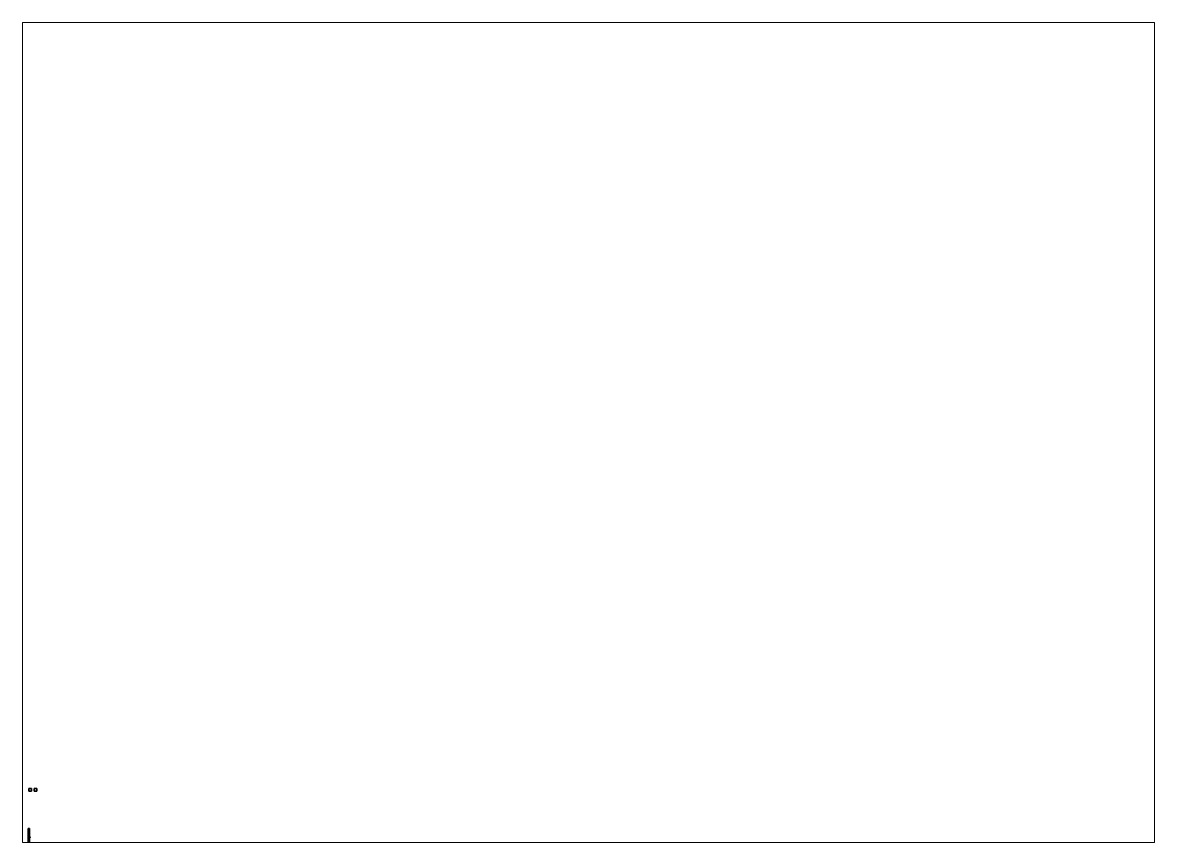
# Paper-space layout 'Layout1' of a CAD drawing. Header units: millimetres. Extents: x 28 to 251, y 20 to 181.
# The model-space entities are those that its viewports show. They can reach past a viewport. Long polylines and large blocks are cut down to what shows.
import ezdxf

# ---------------------------------------------------------------- set-up
doc = ezdxf.new("R2010")
doc.units = ezdxf.units.MM
doc.layers.add('scope', color=1, linetype='Continuous')

msp = doc.modelspace()

# ---------------------------------------------------------------- linework, layer by layer
for points in [[(1, 15, 1), (1, 15), (0, 15), (0, 15, 1)], [(1, 15), (1, 14), (0, 14), (0, 15)], [(0, 15), (0, 14), (0, 14, 1), (0, 15, 1)], [(0, 15, 1), (0, 14, 1), (1, 14, 1), (1, 15, 1)], [(0, 14, 1), (0, 14), (1, 14), (1, 14, 1)], [(1, 14, 1), (1, 14), (1, 15), (1, 15, 1)], [(3, 15), (3, 14), (2, 14), (2, 15)], [(2, 15), (2, 14), (3, 14), (3, 15)], [(-0.2, -0.06, 0.07), (-0.2, -1.82, 0.65), (-0.2, -1.43, 1.14), (-0.2, 0, 1.06)], [(0.2, 0, 1.06), (0.2, -0.06, 0.07), (-0.2, -0.06, 0.07), (-0.2, 0, 1.06)], [(-0.2, 0, 1.06), (-0.2, -1.43, 1.14), (0, -1.61, 1.25), (0, 0, 1.15)], [(0, 0, 1.15), (0.2, 0, 1.06), (-0.2, 0, 1.06), (0, 0, 1.15)], [(0, -1.61, 1.25), (0.2, -1.43, 1.14), (0.2, 0, 1.06), (0, 0, 1.15)], [(0.2, -1.43, 1.14), (0.2, -1.82, 0.65), (0.2, -0.06, 0.07), (0.2, 0, 1.06)], [(0.2, -0.06, 0.07), (0, -0.08, 0.01), (0, -0.08, 0.01), (-0.2, -0.06, 0.07)], [(0, -0.2, 0.01), (0, -1.98, 0.61), (-0.2, -1.82, 0.65), (-0.2, -0.06, 0.07)], [(0, -0.08, 0.01), (0, -0.2, 0.01), (0, -0.2, 0.01), (-0.2, -0.06, 0.07)], [(-0.2, -1.82, 0.65), (-0.2, -1.98, 0.69), (-0.2, -1.61, 1.09), (-0.2, -1.43, 1.14)], [(-0.2, -1.43, 1.14), (-0.2, -1.61, 1.09), (0, -1.77, 1.19), (0, -1.61, 1.25)], [(-0.2, -1.98, 0.69), (-0.2, -2.32, 0.69), (-0.2, -2.17, 1.09), (-0.2, -1.61, 1.09)], [(-0.2, -1.61, 1.09), (-0.2, -2.17, 1.09), (0, -2.21, 1.19), (0, -1.77, 1.19)], [(0, -1.98, 0.61), (0, -1.98, 0.61), (-0.2, -1.98, 0.69), (-0.2, -1.82, 0.65)], [(0, -1.98, 0.61), (0, -2.34, 0.61), (-0.2, -2.32, 0.69), (-0.2, -1.98, 0.69)], [(-0.2, -2.32, 0.69), (-0.2, -2.73, 0.98), (-0.2, -2.73, 1.25), (-0.2, -2.17, 1.09)], [(-0.2, -2.17, 1.09), (-0.2, -2.73, 1.25), (0, -2.86, 1.39), (0, -2.21, 1.19)], [(0, -2.44, 0.64), (0, -2.7, 0.9), (-0.2, -2.73, 0.98), (-0.2, -2.32, 0.69)], [(0, -2.34, 0.61), (0, -2.44, 0.64), (-0.2, -2.32, 0.69)], [(0, -2.7, 0.9), (0, -2.7, 0.9), (-0.2, -2.91, 1.01), (-0.2, -2.73, 0.98)], [(0, -2.7, 0.9), (0, -3.59, 0.98), (-0.2, -4.47, 1.07), (-0.2, -2.91, 1.01)], [(-0.2, -2.73, 0.98), (-0.2, -2.91, 1.01), (-0.2, -3.14, 1.46), (-0.2, -2.73, 1.25)], [(-0.2, -2.73, 1.25), (-0.2, -3.14, 1.46), (-0.2, -3.14, 1.46), (0, -2.86, 1.39)], [(-0.2, -3.14, 1.46), (0.2, -3.14, 1.46), (0.2, -3.14, 1.46), (0, -2.86, 1.39)], [(-0.2, -2.91, 1.01), (-0.2, -4.47, 1.07), (-0.2, -4.34, 1.46), (-0.2, -3.14, 1.46)], [(-0.2, -3.14, 1.46), (-0.2, -4.34, 1.46), (0.2, -4.34, 1.46), (0.2, -3.14, 1.46)], [(0, -3.59, 0.98), (0, -4.42, 1.03), (-0.2, -4.47, 1.07)], [(-0.11, -3.04, 1.64), (-0.16, -3.04, 1.53), (-0.16, -4.53, 1.53), (-0.11, -4.53, 1.64)], [(-0.16, -3.04, 1.53), (-0.11, -3.04, 1.42), (-0.11, -4.53, 1.42), (-0.16, -4.53, 1.53)], [(0.11, -3.04, 1.64), (-0.16, -3.04, 1.53), (-0.11, -3.04, 1.64), (0, -3.04, 1.69)], [(0.16, -3.04, 1.53), (-0.11, -3.04, 1.42), (-0.16, -3.04, 1.53), (0.11, -3.04, 1.64)], [(-0.1, -2.86, 1.63), (-0.14, -2.86, 1.53), (-0.14, -2.98, 1.53), (-0.1, -2.98, 1.63)], [(-0.14, -2.86, 1.53), (-0.1, -2.86, 1.43), (-0.1, -2.98, 1.43), (-0.14, -2.98, 1.53)], [(0.1, -2.86, 1.63), (-0.14, -2.86, 1.53), (-0.1, -2.86, 1.63), (0, -2.86, 1.67)], [(0.14, -2.86, 1.53), (-0.1, -2.86, 1.43), (-0.14, -2.86, 1.53), (0.1, -2.86, 1.63)], [(0.14, -2.98, 1.53), (-0.1, -2.98, 1.63), (-0.14, -2.98, 1.53), (0.1, -2.98, 1.43)], [(0.1, -2.98, 1.43), (-0.14, -2.98, 1.53), (-0.1, -2.98, 1.43), (0, -2.98, 1.39)], [(0, -3.04, 1.69), (-0.11, -3.04, 1.64), (-0.11, -4.53, 1.64), (0, -4.53, 1.69)], [(0.11, -3.04, 1.42), (-0.11, -3.04, 1.42), (-0.11, -3.04, 1.42), (0.16, -3.04, 1.53)], [(0, -2.86, 1.67), (-0.1, -2.86, 1.63), (-0.1, -2.98, 1.63), (0, -2.98, 1.67)], [(-0.1, -2.86, 1.43), (0, -2.86, 1.39), (0, -2.98, 1.39), (-0.1, -2.98, 1.43)], [(0.1, -2.86, 1.43), (0, -2.86, 1.39), (-0.1, -2.86, 1.43), (0.14, -2.86, 1.53)], [(-0.07, -2.98, 1.6), (-0.1, -2.98, 1.53), (-0.1, -3.04, 1.53), (-0.07, -3.04, 1.6)], [(-0.1, -2.98, 1.53), (-0.07, -2.98, 1.46), (-0.07, -3.04, 1.46), (-0.1, -3.04, 1.53)], [(0.1, -2.98, 1.63), (0, -2.98, 1.67), (-0.1, -2.98, 1.63), (0.14, -2.98, 1.53)], [(0, -2.98, 1.63), (-0.07, -2.98, 1.6), (-0.07, -3.04, 1.6), (0, -3.04, 1.63)], [(-0.07, -2.98, 1.46), (0, -2.98, 1.43), (0, -3.04, 1.43), (-0.07, -3.04, 1.46)], [(0.06, -3.05, 1.02), (0.06, -3.05, 0.87), (-0.06, -3.05, 0.87), (-0.06, -3.05, 1.02)], [(0.06, -3.05, 0.87), (0.06, -3.12, 0.74), (-0.06, -3.12, 0.74), (-0.06, -3.05, 0.87)], [(0.06, -3.07, 0.87), (0.06, -3.07, 1.02), (-0.06, -3.07, 1.02), (-0.06, -3.07, 0.87)], [(0.06, -3.14, 0.76), (0.06, -3.07, 0.87), (-0.06, -3.07, 0.87), (-0.06, -3.14, 0.76)], [(0.06, -3.12, 0.74), (0.06, -3.26, 0.71), (-0.06, -3.26, 0.71), (-0.06, -3.12, 0.74)], [(0.06, -3.26, 0.73), (0.06, -3.14, 0.76), (-0.06, -3.14, 0.76), (-0.06, -3.26, 0.73)], [(0.06, -3.18, 1.04), (0.06, -3.18, 0.84), (-0.06, -3.18, 0.84), (-0.06, -3.18, 1.04)], [(0.06, -3.18, 0.84), (0.06, -3.24, 0.77), (-0.06, -3.24, 0.77), (-0.06, -3.18, 0.84)], [(0.06, -3.22, 0.84), (0.06, -3.22, 1.04), (-0.06, -3.22, 1.04), (-0.06, -3.22, 0.84)], [(0.06, -3.24, 0.77), (0.06, -3.22, 0.84), (-0.06, -3.22, 0.84), (-0.06, -3.24, 0.77)], [(0.06, -3.39, 0.73), (0.06, -3.26, 0.73), (-0.06, -3.26, 0.73), (-0.06, -3.39, 0.73)], [(0.06, -3.26, 0.71), (0.06, -3.42, 0.71), (-0.06, -3.42, 0.71), (-0.06, -3.26, 0.71)], [(0.06, -3.51, 0.77), (0.06, -3.39, 0.73), (-0.06, -3.39, 0.73), (-0.06, -3.51, 0.77)], [(0.06, -3.42, 0.71), (0.06, -3.52, 0.76), (-0.06, -3.52, 0.76), (-0.06, -3.42, 0.71)], [(0.06, -3.57, 0.84), (0.06, -3.51, 0.77), (-0.06, -3.51, 0.77), (-0.06, -3.57, 0.84)], [(0.06, -3.52, 0.76), (0.06, -3.59, 0.84), (-0.06, -3.59, 0.84), (-0.06, -3.52, 0.76)], [(0.06, -3.57, 1.04), (0.06, -3.57, 0.84), (-0.06, -3.57, 0.84), (-0.06, -3.57, 1.04)], [(0.06, -3.59, 0.84), (0.06, -3.59, 1.04), (-0.06, -3.59, 1.04), (-0.06, -3.59, 0.84)], [(0.2, -0.06, 0.07), (0, -0.2, 0.01), (0, -0.2, 0.01), (0, -0.08, 0.01)], [(0.2, -1.82, 0.65), (0, -1.98, 0.61), (0, -0.2, 0.01), (0.2, -0.06, 0.07)], [(0, -1.77, 1.19), (0.2, -1.61, 1.09), (0.2, -1.43, 1.14), (0, -1.61, 1.25)], [(0, -2.21, 1.19), (0.2, -2.17, 1.09), (0.2, -1.61, 1.09), (0, -1.77, 1.19)], [(0.2, -1.98, 0.69), (0, -1.98, 0.61), (0, -1.98, 0.61), (0.2, -1.82, 0.65)], [(0.2, -2.32, 0.69), (0, -2.34, 0.61), (0, -1.98, 0.61), (0.2, -1.98, 0.69)], [(0, -2.86, 1.39), (0.2, -2.73, 1.25), (0.2, -2.17, 1.09), (0, -2.21, 1.19)], [(0.2, -2.32, 0.69), (0, -2.44, 0.64), (0, -2.34, 0.61)], [(0.2, -2.73, 0.98), (0, -2.7, 0.9), (0, -2.44, 0.64), (0.2, -2.32, 0.69)], [(0.2, -4.47, 1.07), (0, -3.59, 0.98), (0, -2.7, 0.9), (0.2, -2.91, 1.01)], [(0.2, -2.91, 1.01), (0, -2.7, 0.9), (0, -2.7, 0.9), (0.2, -2.73, 0.98)], [(0, -2.86, 1.39), (0.2, -3.14, 1.46), (0.2, -2.73, 1.25), (0, -2.86, 1.39)], [(0.1, -2.86, 1.63), (0, -2.86, 1.67), (0, -2.98, 1.67), (0.1, -2.98, 1.63)], [(0, -2.86, 1.39), (0.1, -2.86, 1.43), (0.1, -2.98, 1.43), (0, -2.98, 1.39)], [(0.07, -2.98, 1.6), (0, -2.98, 1.63), (0, -3.04, 1.63), (0.07, -3.04, 1.6)], [(0, -2.98, 1.43), (0.07, -2.98, 1.46), (0.07, -3.04, 1.46), (0, -3.04, 1.43)], [(0.11, -3.04, 1.64), (0, -3.04, 1.69), (0, -4.53, 1.69), (0.11, -4.53, 1.64)], [(0.2, -4.47, 1.07), (0, -4.42, 1.03), (0, -3.59, 0.98)], [(0.1, -2.98, 1.53), (0.07, -2.98, 1.6), (0.07, -3.04, 1.6), (0.1, -3.04, 1.53)], [(0.07, -2.98, 1.46), (0.1, -2.98, 1.53), (0.1, -3.04, 1.53), (0.07, -3.04, 1.46)], [(0.14, -2.86, 1.53), (0.1, -2.86, 1.63), (0.1, -2.98, 1.63), (0.14, -2.98, 1.53)], [(0.1, -2.86, 1.43), (0.14, -2.86, 1.53), (0.14, -2.98, 1.53), (0.1, -2.98, 1.43)], [(0.16, -3.04, 1.53), (0.11, -3.04, 1.64), (0.11, -4.53, 1.64), (0.16, -4.53, 1.53)], [(0.11, -3.04, 1.42), (0.16, -3.04, 1.53), (0.16, -4.53, 1.53), (0.11, -4.53, 1.42)], [(0.5, -3.34, 1.58), (0.5, -3.29, 1.53), (0.14, -3.29, 1.53), (0.14, -3.34, 1.58)], [(0.5, -3.29, 1.53), (0.5, -3.34, 1.48), (0.14, -3.34, 1.48), (0.14, -3.29, 1.53)], [(0.5, -3.39, 1.53), (0.5, -3.34, 1.58), (0.14, -3.34, 1.58), (0.14, -3.39, 1.53)], [(0.5, -3.34, 1.48), (0.5, -3.39, 1.53), (0.14, -3.39, 1.53), (0.14, -3.34, 1.48)], [(0.2, -1.61, 1.09), (0.2, -1.98, 0.69), (0.2, -1.82, 0.65), (0.2, -1.43, 1.14)], [(0.2, -2.17, 1.09), (0.2, -2.32, 0.69), (0.2, -1.98, 0.69), (0.2, -1.61, 1.09)], [(0.2, -2.73, 1.25), (0.2, -2.73, 0.98), (0.2, -2.32, 0.69), (0.2, -2.17, 1.09)], [(0.2, -3.14, 1.46), (0.2, -2.91, 1.01), (0.2, -2.73, 0.98), (0.2, -2.73, 1.25)], [(0.2, -4.34, 1.46), (0.2, -4.47, 1.07), (0.2, -2.91, 1.01), (0.2, -3.14, 1.46)], [(0.5, -3.29, 1.53), (0.5, -3.34, 1.58), (0.55, -3.34, 1.62), (0.55, -3.25, 1.53)], [(0.5, -3.34, 1.48), (0.5, -3.29, 1.53), (0.55, -3.25, 1.53), (0.55, -3.34, 1.44)], [(0.5, -3.34, 1.58), (0.5, -3.39, 1.53), (0.55, -3.43, 1.53), (0.55, -3.34, 1.62)], [(0.5, -3.39, 1.53), (0.5, -3.34, 1.48), (0.55, -3.34, 1.44), (0.55, -3.43, 1.53)], [(0.55, -3.25, 1.53), (0.55, -3.34, 1.62), (0.65, -3.34, 1.53)], [(0.55, -3.34, 1.44), (0.55, -3.25, 1.53), (0.65, -3.34, 1.53)], [(0.55, -3.34, 1.62), (0.55, -3.43, 1.53), (0.65, -3.34, 1.53)], [(0.55, -3.43, 1.53), (0.55, -3.34, 1.44), (0.65, -3.34, 1.53)], [(-0.2, -4.47, 1.07), (-0.2, -4.47, 1.07), (-0.2, -4.6, 1.5), (-0.2, -4.34, 1.46)], [(-0.2, -4.34, 1.46), (-0.2, -4.6, 1.5), (0.2, -4.6, 1.5), (0.2, -4.34, 1.46)], [(-0.14, -4.49, 1.13), (-0.2, -4.47, 1.07), (0, -4.42, 1.03), (0, -4.47, 1.07)], [(-0.2, -4.53, 1.27), (-0.14, -4.49, 1.13), (-0.14, -6.95, 1.28), (-0.2, -6.95, 1.42)], [(-0.2, -4.53, 1.27), (-0.2, -6.95, 1.42), (-0.2, -5.93, 1.5), (-0.2, -4.6, 1.5)], [(-0.2, -4.6, 1.5), (-0.2, -5.93, 1.5), (0.2, -5.93, 1.5), (0.2, -4.6, 1.5)], [(-0.14, -6.09, 1.61), (-0.2, -5.93, 1.5), (-0.2, -6.93, 1.47), (-0.14, -6.93, 1.61)], [(-0.2, -5.93, 1.5), (-0.2, -6.95, 1.42), (-0.2, -6.95, 1.42), (-0.2, -6.93, 1.47)], [(0.14, -6.09, 1.61), (0.2, -5.93, 1.5), (-0.2, -5.93, 1.5), (-0.14, -6.09, 1.61)], [(-0.14, -6.93, 1.61), (-0.2, -6.93, 1.47), (-0.2, -6.95, 1.45), (-0.14, -6.95, 1.59)], [(-0.2, -6.93, 1.47), (-0.2, -6.95, 1.42), (-0.2, -6.95, 1.42), (-0.2, -6.95, 1.45)], [(-0.2, -6.95, 1.42), (-0.14, -6.95, 1.28), (-0.14, -10.04, 1.32), (-0.2, -10.04, 1.45)], [(-0.14, -6.95, 1.59), (-0.2, -6.95, 1.45), (-0.2, -10.04, 1.45), (-0.14, -10.04, 1.59)], [(-0.2, -6.95, 1.45), (-0.2, -6.95, 1.42), (-0.2, -10.04, 1.45)], [(-0.11, -4.53, 1.64), (-0.15, -4.53, 1.53), (-0.15, -4.83, 1.53), (-0.11, -4.83, 1.64)], [(-0.15, -4.53, 1.53), (-0.11, -4.53, 1.42), (-0.11, -4.83, 1.42), (-0.15, -4.83, 1.53)], [(-0.11, -4.83, 1.64), (-0.15, -4.83, 1.53), (-0.12, -4.89, 1.53), (-0.08, -4.89, 1.61)], [(-0.15, -4.83, 1.53), (-0.11, -4.83, 1.42), (-0.08, -4.89, 1.45), (-0.12, -4.89, 1.53)], [(-0.14, -4.49, 1.13), (0, -4.47, 1.07), (0, -6.95, 1.22), (-0.14, -6.95, 1.28)], [(0, -6.15, 1.67), (-0.14, -6.09, 1.61), (-0.14, -6.93, 1.61), (0, -6.93, 1.67)], [(0, -6.15, 1.67), (0.14, -6.09, 1.61), (-0.14, -6.09, 1.61), (0, -6.15, 1.67)], [(0, -6.93, 1.67), (-0.14, -6.93, 1.61), (-0.14, -6.95, 1.59), (0, -6.95, 1.65)], [(-0.14, -6.95, 1.28), (0, -6.95, 1.22), (0, -10.04, 1.26), (-0.14, -10.04, 1.32)], [(0, -6.95, 1.65), (-0.14, -6.95, 1.59), (-0.14, -10.04, 1.59), (0, -10.04, 1.65)], [(-0.08, -4.89, 1.61), (-0.12, -4.89, 1.53), (-0.12, -5.98, 1.53), (-0.08, -6.1, 1.61)], [(-0.12, -4.89, 1.53), (-0.08, -4.89, 1.45), (-0.08, -5.86, 1.45), (-0.12, -5.98, 1.53)], [(0, -4.53, 1.68), (-0.11, -4.53, 1.64), (-0.11, -4.83, 1.64), (0, -4.83, 1.68)], [(0, -4.83, 1.68), (-0.11, -4.83, 1.64), (-0.08, -4.89, 1.61), (0, -4.89, 1.65)], [(-0.09, -5.29, 1.62), (-0.09, -6.07, 1.62), (-0.09, -6.07, 1.68), (-0.09, -5.29, 1.68)], [(0.09, -5.29, 1.68), (0.09, -5.29, 1.62), (-0.09, -5.29, 1.62), (-0.09, -5.29, 1.68)], [(-0.09, -5.29, 1.68), (-0.09, -6.07, 1.68), (0.09, -6.07, 1.68), (0.09, -5.29, 1.68)], [(-0.09, -6.07, 1.68), (-0.09, -6.07, 1.62), (0.09, -6.07, 1.62), (0.09, -6.07, 1.68)], [(0, -4.89, 1.65), (-0.08, -4.89, 1.61), (-0.08, -6.1, 1.61), (0, -6.14, 1.65)], [(0, -4.47, 1.07), (0, -4.42, 1.03), (0.2, -4.47, 1.07), (0.14, -4.49, 1.13)], [(0, -4.47, 1.07), (0.14, -4.49, 1.13), (0.14, -6.95, 1.28), (0, -6.95, 1.22)], [(0.11, -4.53, 1.64), (0, -4.53, 1.68), (0, -4.83, 1.68), (0.11, -4.83, 1.64)], [(0.11, -4.83, 1.64), (0, -4.83, 1.68), (0, -4.89, 1.65), (0.08, -4.89, 1.61)], [(0.08, -4.89, 1.61), (0, -4.89, 1.65), (0, -6.14, 1.65), (0.08, -6.1, 1.61)], [(0.14, -6.09, 1.61), (0, -6.15, 1.67), (0, -6.93, 1.67), (0.14, -6.93, 1.61)], [(0.14, -6.93, 1.61), (0, -6.93, 1.67), (0, -6.95, 1.65), (0.14, -6.95, 1.59)], [(0, -6.95, 1.22), (0.14, -6.95, 1.28), (0.14, -10.04, 1.32), (0, -10.04, 1.26)], [(0.14, -6.95, 1.59), (0, -6.95, 1.65), (0, -10.04, 1.65), (0.14, -10.04, 1.59)], [(0.15, -4.83, 1.53), (0.11, -4.83, 1.64), (0.08, -4.89, 1.61), (0.12, -4.89, 1.53)], [(0.11, -4.83, 1.42), (0.15, -4.83, 1.53), (0.12, -4.89, 1.53), (0.08, -4.89, 1.45)], [(0.12, -4.89, 1.53), (0.08, -4.89, 1.61), (0.08, -6.1, 1.61), (0.12, -5.98, 1.53)], [(0.08, -4.89, 1.45), (0.12, -4.89, 1.53), (0.12, -5.98, 1.53), (0.08, -5.86, 1.45)], [(0.09, -6.07, 1.68), (0.09, -6.07, 1.62), (0.09, -5.29, 1.62), (0.09, -5.29, 1.68)], [(0.15, -4.53, 1.53), (0.11, -4.53, 1.64), (0.11, -4.83, 1.64), (0.15, -4.83, 1.53)], [(0.11, -4.53, 1.42), (0.15, -4.53, 1.53), (0.15, -4.83, 1.53), (0.11, -4.83, 1.42)], [(0.14, -4.49, 1.13), (0.2, -4.53, 1.27), (0.2, -6.95, 1.42), (0.14, -6.95, 1.28)], [(0.2, -5.93, 1.5), (0.14, -6.09, 1.61), (0.14, -6.93, 1.61), (0.2, -6.93, 1.47)], [(0.2, -6.93, 1.47), (0.14, -6.93, 1.61), (0.14, -6.95, 1.59), (0.2, -6.95, 1.45)], [(0.14, -6.95, 1.28), (0.2, -6.95, 1.42), (0.2, -10.04, 1.45), (0.14, -10.04, 1.32)], [(0.2, -6.95, 1.45), (0.14, -6.95, 1.59), (0.14, -10.04, 1.59), (0.2, -10.04, 1.45)], [(0.2, -4.6, 1.5), (0.2, -4.47, 1.07), (0.2, -4.47, 1.07), (0.2, -4.34, 1.46)], [(0.2, -5.93, 1.5), (0.2, -6.95, 1.42), (0.2, -4.53, 1.27), (0.2, -4.6, 1.5)], [(0.2, -5.93, 1.5), (0.2, -5.93, 1.5), (0.2, -6.93, 1.47), (0.2, -6.95, 1.42)], [(0.2, -6.93, 1.47), (0.2, -6.93, 1.47), (0.2, -6.95, 1.45), (0.2, -6.95, 1.42)]]:
    msp.add_3dface(points)
at = {"layer": 'scope'}
for points in [[(-0.11, -2.69, 1.72), (-0.15, -2.69, 1.83), (-0.08, -2.62, 1.83), (-0.06, -2.62, 1.77)], [(-0.15, -2.69, 1.83), (-0.11, -2.69, 1.94), (-0.06, -2.62, 1.89), (-0.08, -2.62, 1.83)], [(-0.11, -2.69, 1.94), (-0.15, -2.69, 1.83), (-0.15, -2.78, 1.83), (-0.11, -2.78, 1.94)], [(-0.15, -2.69, 1.83), (-0.11, -2.69, 1.72), (-0.11, -2.78, 1.72), (-0.15, -2.78, 1.83)], [(0, -2.78, 1.98), (-0.11, -2.78, 1.94), (-0.15, -2.78, 1.83), (0.11, -2.78, 1.94)], [(0.11, -2.78, 1.94), (-0.15, -2.78, 1.83), (-0.11, -2.78, 1.72), (0.15, -2.78, 1.83)], [(0, -2.69, 1.68), (-0.11, -2.69, 1.72), (-0.06, -2.62, 1.77), (0, -2.62, 1.75)], [(-0.11, -2.69, 1.94), (0, -2.69, 1.98), (0, -2.62, 1.91), (-0.06, -2.62, 1.89)], [(0, -2.69, 1.98), (-0.11, -2.69, 1.94), (-0.11, -2.78, 1.94), (0, -2.78, 1.98)], [(-0.11, -2.69, 1.72), (0, -2.69, 1.68), (0, -2.78, 1.68), (-0.11, -2.78, 1.72)], [(-0.08, -2.78, 1.91), (-0.11, -2.78, 1.83), (-0.11, -3.14, 1.83), (-0.08, -3.14, 1.91)], [(-0.11, -2.78, 1.83), (-0.08, -2.78, 1.75), (-0.08, -3.14, 1.75), (-0.11, -3.14, 1.83)], [(0.15, -2.78, 1.83), (-0.11, -2.78, 1.72), (0, -2.78, 1.68), (0.11, -2.78, 1.72)], [(-0.06, -3.18, 1.77), (-0.08, -3.18, 1.83), (-0.11, -3.14, 1.83), (-0.08, -3.14, 1.75)], [(-0.08, -3.18, 1.83), (-0.06, -3.18, 1.89), (-0.08, -3.14, 1.91), (-0.11, -3.14, 1.83)], [(-0.06, -2.62, 1.89), (0, -2.62, 1.91), (0.06, -2.62, 1.89), (-0.08, -2.62, 1.83)], [(-0.08, -2.62, 1.83), (0.06, -2.62, 1.89), (0.08, -2.62, 1.83), (-0.06, -2.62, 1.77)], [(0, -2.78, 1.94), (-0.08, -2.78, 1.91), (-0.08, -3.14, 1.91), (0, -3.14, 1.94)], [(-0.08, -2.78, 1.75), (0, -2.78, 1.72), (0, -3.14, 1.72), (-0.08, -3.14, 1.75)], [(0, -3.18, 1.75), (-0.06, -3.18, 1.77), (-0.08, -3.14, 1.75), (0, -3.14, 1.72)], [(-0.06, -3.18, 1.89), (0, -3.18, 1.91), (0, -3.14, 1.94), (-0.08, -3.14, 1.91)], [(-0.06, -3.18, 1.89), (-0.08, -3.18, 1.83), (-0.08, -4.33, 1.83), (-0.06, -4.33, 1.89)], [(-0.08, -3.18, 1.83), (-0.06, -3.18, 1.77), (-0.06, -4.33, 1.77), (-0.08, -4.33, 1.83)], [(-0.06, -2.62, 1.77), (0.08, -2.62, 1.83), (0.06, -2.62, 1.77), (0, -2.62, 1.75)], [(0, -3.18, 1.91), (-0.06, -3.18, 1.89), (-0.06, -4.33, 1.89), (0, -4.33, 1.91)], [(-0.06, -3.18, 1.77), (0, -3.18, 1.75), (0, -4.33, 1.75), (-0.06, -4.33, 1.77)], [(-0.01, -3.87, 1.62), (-0.01, -4.33, 1.62), (-0.01, -4.33, 1.79), (-0.01, -3.58, 1.79)], [(0.11, -2.69, 1.72), (0, -2.69, 1.68), (0, -2.62, 1.75), (0.06, -2.62, 1.77)], [(0, -2.69, 1.98), (0.11, -2.69, 1.94), (0.06, -2.62, 1.89), (0, -2.62, 1.91)], [(0.11, -2.69, 1.94), (0, -2.69, 1.98), (0, -2.78, 1.98), (0.11, -2.78, 1.94)], [(0, -2.69, 1.68), (0.11, -2.69, 1.72), (0.11, -2.78, 1.72), (0, -2.78, 1.68)], [(0.08, -2.78, 1.91), (0, -2.78, 1.94), (0, -3.14, 1.94), (0.08, -3.14, 1.91)], [(0, -2.78, 1.72), (0.08, -2.78, 1.75), (0.08, -3.14, 1.75), (0, -3.14, 1.72)], [(0.06, -3.18, 1.77), (0, -3.18, 1.75), (0, -3.14, 1.72), (0.08, -3.14, 1.75)], [(0, -3.18, 1.91), (0.06, -3.18, 1.89), (0.08, -3.14, 1.91), (0, -3.14, 1.94)], [(0.06, -3.18, 1.89), (0, -3.18, 1.91), (0, -4.33, 1.91), (0.06, -4.33, 1.89)], [(0, -3.18, 1.75), (0.06, -3.18, 1.77), (0.06, -4.33, 1.77), (0, -4.33, 1.75)], [(0.01, -3.58, 1.79), (0.01, -4.33, 1.79), (0.01, -4.33, 1.62), (0.01, -3.87, 1.62)], [(0.15, -2.69, 1.83), (0.11, -2.69, 1.72), (0.06, -2.62, 1.77), (0.08, -2.62, 1.83)], [(0.11, -2.69, 1.94), (0.15, -2.69, 1.83), (0.08, -2.62, 1.83), (0.06, -2.62, 1.89)], [(0.08, -3.18, 1.83), (0.06, -3.18, 1.77), (0.08, -3.14, 1.75), (0.11, -3.14, 1.83)], [(0.06, -3.18, 1.89), (0.08, -3.18, 1.83), (0.11, -3.14, 1.83), (0.08, -3.14, 1.91)], [(0.08, -3.18, 1.83), (0.06, -3.18, 1.89), (0.06, -4.33, 1.89), (0.08, -4.33, 1.83)], [(0.06, -3.18, 1.77), (0.08, -3.18, 1.83), (0.08, -4.33, 1.83), (0.06, -4.33, 1.77)], [(0.11, -2.78, 1.83), (0.08, -2.78, 1.91), (0.08, -3.14, 1.91), (0.11, -3.14, 1.83)], [(0.08, -2.78, 1.75), (0.11, -2.78, 1.83), (0.11, -3.14, 1.83), (0.08, -3.14, 1.75)], [(0.15, -2.69, 1.83), (0.11, -2.69, 1.94), (0.11, -2.78, 1.94), (0.15, -2.78, 1.83)], [(0.11, -2.69, 1.72), (0.15, -2.69, 1.83), (0.15, -2.78, 1.83), (0.11, -2.78, 1.72)], [(0.06, -4.33, 1.89), (-0.08, -4.33, 1.83), (-0.06, -4.33, 1.77), (0.08, -4.33, 1.83)], [(0, -4.33, 1.91), (-0.06, -4.33, 1.89), (-0.08, -4.33, 1.83), (0.06, -4.33, 1.89)], [(0.08, -4.33, 1.83), (-0.06, -4.33, 1.77), (0, -4.33, 1.75), (0.06, -4.33, 1.77)]]:
    msp.add_3dface(points, dxfattribs=at)

psp = doc.layouts.get("Layout1")

# ---------------------------------------------------------------- viewports
at = {"layer": '0'}
psp.add_viewport(center=(139.22, 100.81), size=(222.76, 161.29), view_center_point=(210, 148.5), view_height=307.4901, dxfattribs=at)

doc.saveas('drawing.dxf')
